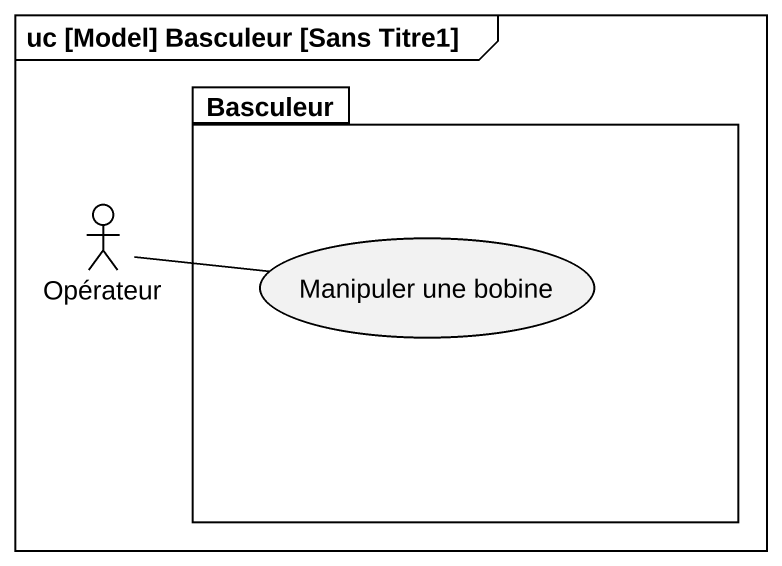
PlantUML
@startuml
mainframe uc [Model] Basculeur [Sans Titre1]
package Basculeur {
  usecase "Manipuler une bobine" as Manipuler_une_bobine
}
actor Opérateur
Opérateur -right- Manipuler_une_bobine
@enduml
